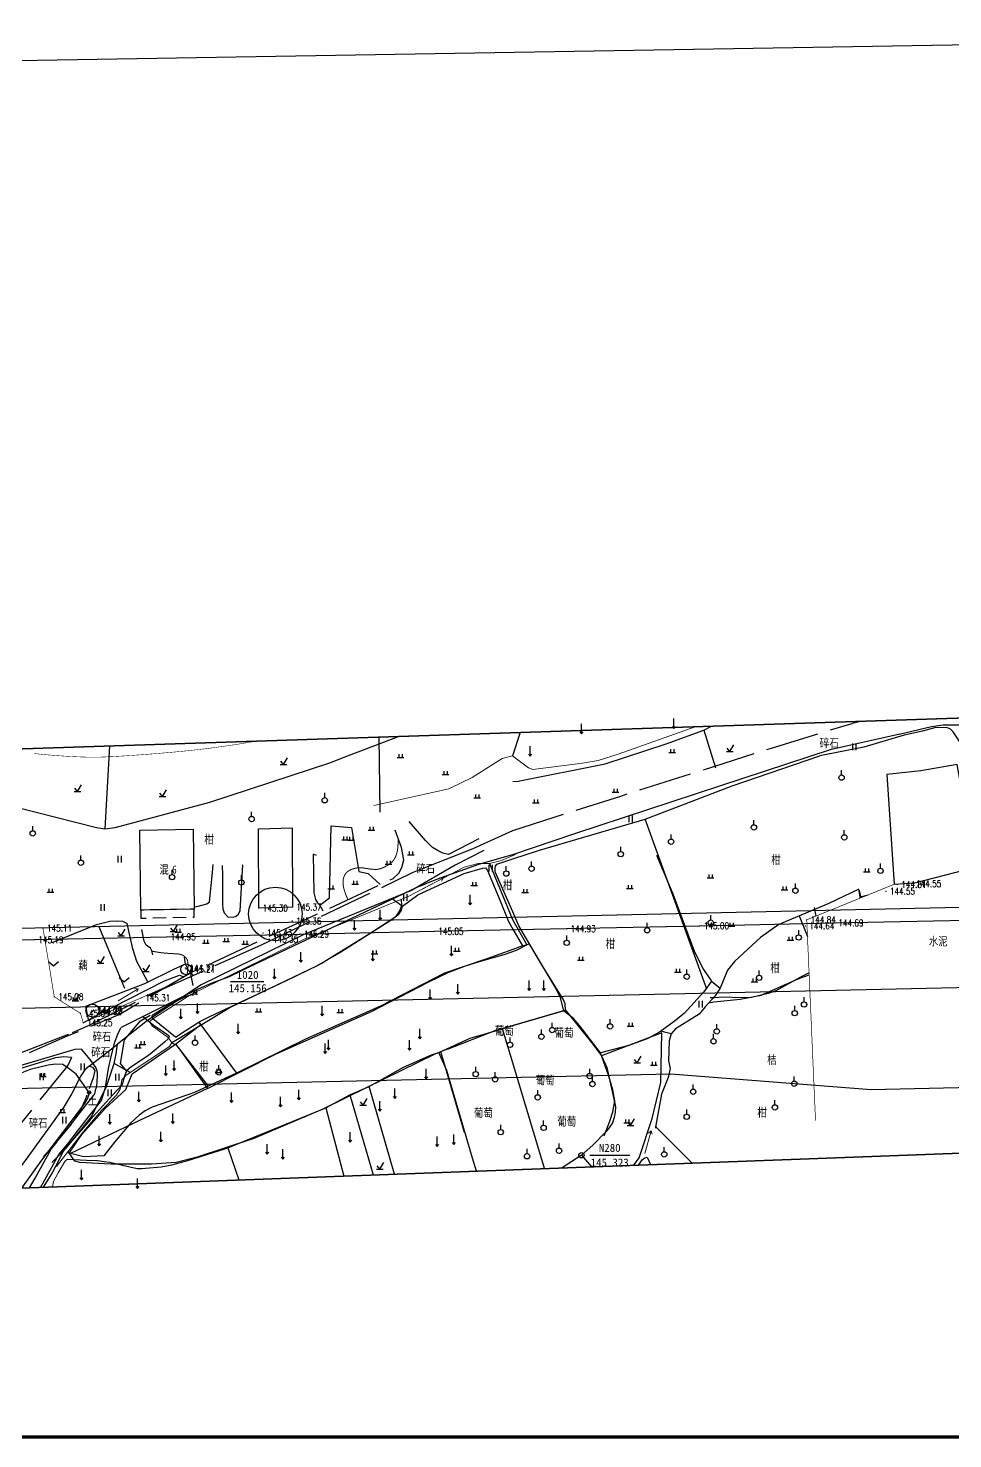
# Model space of a CAD drawing. Extents: x 529262 to 576451, y 2694391 to 2717535.
# Drawn here: x 564542.3 to 564681, y 2709280.4 to 2709491.9 of the extents above; entities that cross this region are included whole.
import ezdxf
from ezdxf.enums import TextEntityAlignment as Align
from ezdxf.xclip import XClip

# ---------------------------------------------------------------- set-up
doc = ezdxf.new("R2010")
doc.units = 0
doc.header["$XCLIPFRAME"] = 0
for name, pattern in [('ACAD_ISO12W100', [22, 12, -3, 0.5, -3, 0.5, -3]), ('X2', [10, 8, -2]), ('X3', [5, 4, -1]), ('X5', [3, 2, -1])]:
    doc.linetypes.add(name, pattern=pattern)
for name, color, linetype in [('DGX', 8, 'Continuous'), ('DLSS', 4, 'Continuous'), ('DMTZ', 8, 'Continuous'), ('GCD', 8, 'Continuous'), ('JMD', 8, 'Continuous'), ('KZD', 8, 'Continuous'), ('PP-COM', 7, 'Continuous'), ('RD-中线', 40, 'Continuous'), ('RD-红线', 7, 'Continuous'), ('ZBTZ', 8, 'Continuous'), ('ZJ', 7, 'Continuous'), ('污水管径标注_W10-', 202, 'Continuous')]:
    doc.layers.add(name, color=color, linetype=linetype)
doc.layers.add('SXSS', color=5, linetype='Continuous', lineweight=0)
doc.layers.add('控制界线1', color=30, linetype='ACAD_ISO12W100', lineweight=35)
doc.styles.add('HZ', font='rs.shx', dxfattribs={"width": 0.8, "bigfont": 'hztxt.shx'})
doc.styles.add('宋体', font='', dxfattribs={"width": 0.75})
doc.styles.add('等线体', font='simhei.ttf')
doc.styles.get('宋体').set_extended_font_data('SimSun')
doc.linetypes.add('10421', pattern='A,2,[150,AAA.SHX,S=0.5,R=0,X=0,Y=0.5],1e-11', length=2)
doc.linetypes.add('1161', pattern='A,0,[149,AAA.SHX,S=0.15,R=0,X=0,Y=0],-1.6', length=1.6)

# ---------------------------------------------------------------- blocks, each defined once
blk = doc.blocks.new('A$C19FD0107')
at = {"layer": 'RD-中线', "color": 8, "linetype": 'Continuous', "flags": 128}
blk.add_lwpolyline([(-5924.01, 14966.57), (-6250.71, 14958.9), (-6608.76, 14950.96)], dxfattribs=at)
at = {"layer": 'RD-红线', "color": 8, "linetype": 'Continuous', "flags": 128}
for points in [[(-6579.62, 15094.45), (-6275.37, 15099.5)], [(-6282.34, 14970.2), (-6564.33, 14963.95)]]:
    blk.add_lwpolyline(points, dxfattribs=at)
at = {"layer": 'RD-红线', "color": 8}
for points in [[(-6359.28, 14944.49), (-6572.54, 14939.76)], [(-6329.23, 14942.15), (-6359.28, 14944.49)], [(-6279.24, 14943.26), (-6279.29, 14943.26), (-6329.23, 14942.15)]]:
    blk.add_lwpolyline(points, dxfattribs=at)
blk = doc.blocks.new('gc123')
at = {"color": 8}
for p, q in [((-1, 0), (1, 0)), ((0, 0), (-0.8, 1)), ((0, 0), (1.2, 2))]:
    blk.add_line(p, q, dxfattribs=at)
blk = doc.blocks.new('gc119')
at = {"color": 8}
for p, q in [((-1, 0), (1, 0)), ((-0.5, 1), (-0.5, 0)), ((0.5, 1), (0.5, 0))]:
    blk.add_line(p, q, dxfattribs=at)
blk = doc.blocks.new('gc121')
at = {"color": 8}
for p, q in [((-0.5, -1), (-0.5, 1)), ((0.5, -1), (0.5, 1))]:
    blk.add_line(p, q, dxfattribs=at)
blk = doc.blocks.new('gc125')
at = {"color": 8}
blk.add_line((0, 0.8), (0, 2.2), dxfattribs=at)
blk.add_circle((0, 0), 0.8, dxfattribs=at)
blk = doc.blocks.new('gc170')
at = {"color": 8, "linetype": 'Continuous'}
blk.add_circle((0, 0), 0.5, dxfattribs=at)
blk = doc.blocks.new('gc120')
at = {"color": 8}
for p, q in [((-0.5, 0.6), (0, 0)), ((0, 0), (0, 3)), ((0, 0), (0.5, 0.6))]:
    blk.add_line(p, q, dxfattribs=at)
blk = doc.blocks.new('gc037')
for p, q in [((0, 0), (-1.39, 0.8)), ((-1.39, -0.8), (0, 0))]:
    blk.add_line(p, q)
blk = doc.blocks.new('gc086')
at = {"color": 8}
for p, q in [((0, 0), (7, 0)), ((7, 0), (6.18, 0.57)), ((7, 0), (6.18, -0.57))]:
    blk.add_line(p, q, dxfattribs=at)
blk = doc.blocks.new('gc117')
at = {"color": 8}
blk.add_circle((0, 0), 0.8, dxfattribs=at)
blk.add_point((0, 0), dxfattribs=at)
blk = doc.blocks.new('gc126')
at = {"color": 8}
for p, q in [((0, 0), (-1.5, 1.32)), ((1.5, 1.32), (0, 0))]:
    blk.add_line(p, q, dxfattribs=at)
blk = doc.blocks.new('GC200')
at = {"linetype": 'Continuous', "const_width": 0.2, "flags": 128}
blk.add_lwpolyline([(-0.1, 0, 1), (0.1, 0, 1)], format="xyb", close=True, dxfattribs=at)

msp = doc.modelspace()

# ---------------------------------------------------------------- linework, layer by layer
at = {"const_width": 0.5}
msp.add_lwpolyline([(564543.247, 2709852.188), (564390.328, 2709852.088), (564390.559, 2709280.688), (564922.468, 2709280.665), (564922.332, 2709352.706), (565168.072, 2709352.712), (565167.919, 2709791.396), (564543.048, 2709788.553), (564543.247, 2709852.188)], dxfattribs=at)
at = {"color": 8, "linetype": 'Continuous'}
for centre, radius in [((564579.399, 2709359.104), 4.017), ((564566.002, 2709350.812), 0.806), ((564551.962, 2709344.613), 0.977)]:
    msp.add_circle(centre, radius, dxfattribs=at)
at = {"layer": 'DGX', "color": 252, "linetype": 'Continuous', "const_width": 0.075, "elevation": 144, "flags": 128}
msp.add_lwpolyline([(564543.231, 2709383.16), (564543.733, 2709383.106), (564544.254, 2709383.054), (564544.794, 2709383.003), (564545.352, 2709382.955), (564545.93, 2709382.908), (564546.526, 2709382.862), (564547.141, 2709382.819), (564547.775, 2709382.777), (564548.408, 2709382.738), (564549.022, 2709382.705), (564549.616, 2709382.677), (564550.19, 2709382.654), (564550.745, 2709382.636), (564551.28, 2709382.623), (564551.795, 2709382.615), (564552.291, 2709382.613), (564552.823, 2709382.618), (564553.448, 2709382.635), (564554.165, 2709382.663), (564554.974, 2709382.702), (564555.877, 2709382.752), (564556.871, 2709382.814), (564557.959, 2709382.887), (564559.138, 2709382.97), (564560.346, 2709383.061), (564561.515, 2709383.153), (564562.647, 2709383.247), (564563.741, 2709383.342), (564564.798, 2709383.44), (564565.817, 2709383.539), (564566.798, 2709383.64), (564567.741, 2709383.742), (564568.679, 2709383.851), (564569.642, 2709383.971), (564570.63, 2709384.102), (564571.645, 2709384.244), (564572.684, 2709384.397), (564573.749, 2709384.561), (564574.84, 2709384.736), (564575.956, 2709384.922), (564576.501, 2709385.016)], dxfattribs=at)
at = {"layer": 'DGX', "color": 252, "linetype": 'Continuous', "const_width": 0.15, "flags": 128}
for points in [[(564597.785, 2709370.479), (564597.802, 2709369.79), (564597.772, 2709369.162), (564597.696, 2709368.595), (564597.573, 2709368.088), (564597.403, 2709367.641), (564597.187, 2709367.256), (564596.924, 2709366.931), (564596.615, 2709366.667), (564596.288, 2709366.448), (564595.975, 2709366.261), (564595.675, 2709366.104), (564595.388, 2709365.978), (564595.115, 2709365.884), (564594.854, 2709365.82), (564594.607, 2709365.787), (564594.373, 2709365.785), (564594.147, 2709365.8), (564593.922, 2709365.819), (564593.7, 2709365.84), (564593.481, 2709365.865), (564593.263, 2709365.894), (564593.048, 2709365.925), (564592.834, 2709365.96), (564592.624, 2709365.998), (564592.411, 2709366.03), (564592.194, 2709366.045), (564591.972, 2709366.043), (564591.745, 2709366.024), (564591.512, 2709365.988), (564591.275, 2709365.935), (564591.033, 2709365.866), (564590.786, 2709365.78), (564590.549, 2709365.674), (564590.337, 2709365.547), (564590.149, 2709365.398), (564589.986, 2709365.227), (564589.848, 2709365.034), (564589.734, 2709364.819), (564589.645, 2709364.582), (564589.581, 2709364.324), (564589.546, 2709364.042), (564589.545, 2709363.733), (564589.576, 2709363.399), (564589.642, 2709363.039), (564589.74, 2709362.653), (564589.872, 2709362.242), (564590.037, 2709361.804), (564590.236, 2709361.34)], [(564566.135, 2709350.013), (564566.217, 2709350.457), (564566.272, 2709350.862), (564566.301, 2709351.229), (564566.303, 2709351.557), (564566.278, 2709351.845), (564566.227, 2709352.095), (564566.149, 2709352.307), (564566.045, 2709352.479), (564565.919, 2709352.623), (564565.777, 2709352.749), (564565.619, 2709352.857), (564565.446, 2709352.948), (564565.256, 2709353.02), (564565.05, 2709353.075), (564564.828, 2709353.111), (564564.591, 2709353.13), (564564.346, 2709353.141), (564564.105, 2709353.153), (564563.867, 2709353.166), (564563.631, 2709353.181), (564563.399, 2709353.197), (564563.169, 2709353.215), (564562.943, 2709353.234), (564562.719, 2709353.254), (564562.497, 2709353.277), (564562.274, 2709353.303), (564562.051, 2709353.333), (564561.827, 2709353.365), (564561.602, 2709353.401), (564561.378, 2709353.44), (564561.152, 2709353.482), (564560.927, 2709353.528)]]:
    msp.add_lwpolyline(points, dxfattribs=at)
at = {"layer": 'DLSS', "linetype": 'X2', "flags": 128}
for points, elevation in [([(564614.998, 2709371.621), (564631.188, 2709376.796), (564653.809, 2709383.985), (564665.902, 2709387.68)], 145.685), ([(564667.376, 2709387.999), (564665.902, 2709387.68)], 144.2), ([(564597.061, 2709364.414), (564597.91, 2709365.218), (564598.372, 2709366.086), (564598.657, 2709367.237), (564598.288, 2709369.084), (564597.312, 2709371.79)], 145.039), ([(564483.966, 2709325.859), (564497.39, 2709328.59), (564507.892, 2709331.272), (564525.839, 2709334.846), (564535.766, 2709336.108), (564538.213, 2709336.617), (564540.361, 2709337.354), (564548.231, 2709340.811), (564555.951, 2709344.049), (564566.623, 2709350.265), (564582.529, 2709357.637), (564597.061, 2709364.414)], 145.242), ([(564550.294, 2709338.857), (564551.564, 2709337.297), (564552.48, 2709336.016), (564552.622, 2709335.632), (564552.667, 2709335.11), (564552.621, 2709333.754), (564552.481, 2709332.885)], 144.934), ([(564542.5, 2709318.052), (564543.371, 2709319.483), (564545.76, 2709323.848), (564547.194, 2709325.513), (564548.616, 2709327.391), (564550.342, 2709329.587), (564552.005, 2709331.731), (564552.328, 2709332.15), (564552.481, 2709332.885)], 145.568)]:
    msp.add_lwpolyline(points, dxfattribs=dict(at, elevation=elevation))
at = {"layer": 'DLSS', "linetype": 'Continuous'}
for points in [[(564672.944, 2709386.082), (564677.805, 2709387.222), (564679.551, 2709387.446), (564682.238, 2709387.489), (564699.868, 2709387.962), (564701.413, 2709388.437), (564702.46, 2709389.003), (564702.685, 2709389.158)], [(564614.998, 2709368.009), (564624.32, 2709371.155), (564646.225, 2709378.37), (564662.796, 2709383.832), (564673.039, 2709386.104)], [(564567.886, 2709347.895), (564569.936, 2709348.771), (564572.528, 2709349.746), (564576.206, 2709351.546), (564600.638, 2709363.133), (564603.606, 2709364.315), (564609.885, 2709366.57), (564614.998, 2709368.009)], [(564567.886, 2709347.895), (564556.572, 2709342.22), (564556.264, 2709342.075)], [(564550.294, 2709338.857), (564549.322, 2709338.798), (564532.793, 2709333.878), (564526.409, 2709332.615)]]:
    msp.add_lwpolyline(points, dxfattribs=at)
at = {"layer": 'DLSS', "linetype": 'Continuous', "flags": 128}
for points, elevation in [([(564609.895, 2709370.358), (564605.352, 2709368.028), (564604.507, 2709368.207), (564603.903, 2709368.527), (564602.943, 2709369.067), (564601.919, 2709370.114), (564599.443, 2709372.975)], 145.089), ([(564553.349, 2709331.278), (564553.921, 2709333.149), (564554.373, 2709335.932), (564554.826, 2709337.949), (564555.313, 2709339.897), (564555.8, 2709341.253), (564556.264, 2709342.075)], 145.557), ([(564544.163, 2709318.114), (564544.574, 2709318.788), (564546.908, 2709323.053), (564548.275, 2709324.64), (564549.716, 2709326.542), (564551.437, 2709328.732), (564553.16, 2709330.953), (564553.403, 2709331.372)], 145.568)]:
    msp.add_lwpolyline(points, dxfattribs=dict(at, elevation=elevation))
at = {"layer": 'DLSS', "linetype": 'X2'}
msp.add_lwpolyline([(564526.148, 2709334.762), (564540.922, 2709338.21), (564548.98, 2709341.326), (564551.25, 2709342.334), (564561.232, 2709347.267), (564577.297, 2709354.467), (564599.976, 2709365.304), (564601.95, 2709366.136), (564609.069, 2709368.946), (564614.998, 2709371.621)], dxfattribs=at)
at = {"layer": 'DLSS', "linetype": 'Continuous', "flags": 128}
for points in [[(564610.645, 2709368.609), (564606.363, 2709366.411), (564606.363, 2709366.411), (564599.831, 2709362.62), (564599.831, 2709362.62), (564583.55, 2709355.973), (564583.55, 2709355.973), (564568.244, 2709348.483), (564560.209, 2709343.14), (564555.705, 2709339.563)], [(564545.855, 2709321.848), (564548.047, 2709324.06), (564548.047, 2709324.06), (564551.83, 2709328.668), (564554.05, 2709333.233), (564555.206, 2709336.666), (564555.508, 2709338.131), (564555.705, 2709339.563)], [(564548.825, 2709337.611), (564548.825, 2709337.611), (564547.694, 2709337.681), (564546.436, 2709337.517), (564538.254, 2709335.062), (564538.254, 2709335.062), (564526.971, 2709332.608), (564526.971, 2709332.608), (564526.319, 2709332.475)], [(564551.474, 2709336.274), (564550.82, 2709335.748), (564550.211, 2709334.838), (564548.85, 2709332.185), (564547.619, 2709330.097), (564542.918, 2709323.599), (564539.779, 2709319.26)]]:
    msp.add_lwpolyline(points, dxfattribs=at)
at = {"layer": 'DLSS', "linetype": 'Continuous', "const_width": 0.1, "elevation": 24.551, "flags": 128}
for points in [[(564672.169, 2709363.546), (564659.086, 2709358.227), (564660.404, 2709328.132)], [(564563.878, 2709348.589), (564559.27, 2709346.526), (564550.585, 2709342.795), (564550.161, 2709344.207), (564546.241, 2709346.685), (564544.543, 2709356.97)]]:
    msp.add_lwpolyline(points, dxfattribs=at)
at = {"layer": 'DLSS', "linetype": 'X5'}
msp.add_lwpolyline([(564566.614, 2709350.363), (564567.197, 2709347.626)], dxfattribs=at)
at = {"layer": 'DLSS', "linetype": 'X2', "flags": 128}
msp.add_lwpolyline([(564548.825, 2709337.611), (564548.294, 2709336.41), (564540.058, 2709326.288), (564537.141, 2709321.172)], dxfattribs=at)
at = {"layer": 'DLSS', "linetype": 'X3', "flags": 128}
msp.add_lwpolyline([(564551.474, 2709336.274), (564551.956, 2709336.146), (564552.313, 2709335.655), (564552.053, 2709334.515), (564550.864, 2709331.221), (564549.999, 2709329.409), (564549.121, 2709328.039), (564547.088, 2709325.531), (564544.635, 2709322.734)], dxfattribs=at)
at = {"layer": 'DMTZ', "linetype": '10421'}
for points in [[(564614.998, 2709378.95), (564615.806, 2709379.002), (564628.858, 2709381.606), (564637.995, 2709384.614), (564643.678, 2709386.669), (564644.781, 2709387.257)], [(564614.998, 2709378.95), (564615.806, 2709379.002), (564628.858, 2709381.606), (564637.995, 2709384.614), (564643.678, 2709386.669), (564644.781, 2709387.257)], [(564550.66, 2709342.834), (564552.45, 2709343.823), (564562.774, 2709349.075), (564565.032, 2709349.919), (564565.692, 2709349.677), (564566.697, 2709350.272)]]:
    msp.add_lwpolyline(points, dxfattribs=at)
at = {"layer": 'DMTZ', "linetype": '10421', "flags": 128}
for points in [[(564567.212, 2709360.153), (564567.838, 2709360.288), (564569.107, 2709360.641), (564569.51, 2709360.94), (564569.966, 2709365.313), (564570.078, 2709366.528)], [(564571.419, 2709366.365), (564571.468, 2709364.977), (564571.488, 2709360.564), (564571.54, 2709359.886), (564571.735, 2709359.273), (564572.263, 2709358.69), (564572.911, 2709358.604), (564573.408, 2709358.734), (564573.408, 2709358.734), (564573.818, 2709359.035), (564574.095, 2709359.587), (564574.511, 2709366.489)], [(564585.551, 2709367.883), (564585.046, 2709368.057), (564585.165, 2709362.292), (564585.392, 2709361.264), (564585.724, 2709360.753), (564586.063, 2709360.415)], [(564560.259, 2709348.91), (564558.596, 2709351.994), (564558.596, 2709351.994), (564558, 2709353.855), (564557.152, 2709357.692)], [(564561.018, 2709352.959), (564560.881, 2709353.601), (564560.669, 2709353.99), (564560.004, 2709354.426), (564559.717, 2709355.033), (564559.353, 2709356.769)], [(564541.373, 2709318.01), (564544.369, 2709322.196), (564550.824, 2709330.691), (564551.172, 2709331.302), (564551.444, 2709331.944), (564551.451, 2709332.343)], [(564635.165, 2709322.642), (564635.676, 2709321.521)]]:
    msp.add_lwpolyline(points, dxfattribs=at)
for points, elevation in [([(564565.902, 2709351.593), (564564.238, 2709350.816), (564559.794, 2709348.65), (564550.924, 2709345.231), (564551.345, 2709343.269)], 144.404), ([(564559.544, 2709343.713), (564561.244, 2709342.357), (564562.544, 2709341.46), (564563.318, 2709340.956), (564563.464, 2709340.726), (564563.325, 2709340.375), (564562.784, 2709339.874), (564560.605, 2709338.063), (564560.073, 2709337.698), (564557.712, 2709336.154), (564557.069, 2709335.606), (564557.007, 2709335.433), (564556.772, 2709334.792), (564556.514, 2709333.892), (564556.347, 2709333.446), (564556.299, 2709333.355), (564556.069, 2709333.083), (564555.503, 2709332.516), (564553.986, 2709330.849), (564551.618, 2709328.234), (564548.579, 2709324.75), (564547.588, 2709323.542), (564546.978, 2709322.277), (564545.901, 2709320.299), (564544.577, 2709318.13)], 147.625)]:
    msp.add_lwpolyline(points, dxfattribs=dict(at, elevation=elevation))
at = {"layer": 'JMD', "linetype": 'Continuous', "flags": 128}
for points in [[(564671.116, 2709380.003), (564672.221, 2709363.555), (564675.303, 2709363.788), (564684.376, 2709366.113), (564681.655, 2709381.516), (564676.192, 2709380.573)], [(564581.963, 2709360.142), (564576.902, 2709359.991), (564576.863, 2709371.872), (564581.924, 2709372.023)]]:
    msp.add_lwpolyline(points, close=True, dxfattribs=at)
at = {"layer": 'JMD', "linetype": 'Continuous', "elevation": -851.12, "flags": 128}
msp.add_lwpolyline([(564559.218, 2709359.68), (564559.055, 2709371.698), (564567.054, 2709371.846), (564567.216, 2709359.845)], close=True, dxfattribs=at)
at = {"layer": 'JMD', "linetype": 'X5', "flags": 128}
msp.add_lwpolyline([(564559.218, 2709359.68), (564559.233, 2709358.485), (564567.233, 2709358.633), (564567.216, 2709359.845)], close=True, dxfattribs=at)
at = {"layer": 'KZD', "linetype": 'Continuous'}
msp.add_line((564626.542, 2709322.929), (564632.542, 2709322.929), dxfattribs=at)
at = {"layer": 'KZD', "linetype": 'Continuous', "elevation": 145.156, "flags": 128}
msp.add_lwpolyline([(564572.642, 2709348.98), (564577.642, 2709348.98)], dxfattribs=at)
at = {"layer": 'SXSS', "color": 8, "linetype": 'Continuous'}
for points in [[(564642.347, 2709387.177), (564630.825, 2709383.056), (564627.799, 2709382.109), (564625.479, 2709381.714), (564618.002, 2709380.756), (564617.372, 2709381.012), (564614.979, 2709382.794)], [(564614.979, 2709382.794), (564613.41, 2709382.405), (564608.903, 2709379.571), (564605.425, 2709377.885), (564594.176, 2709375.396)]]:
    msp.add_lwpolyline(points, dxfattribs=at)
at = {"layer": 'SXSS', "color": 8, "linetype": 'Continuous', "flags": 128}
for points in [[(564546.578, 2709321.235), (564550.639, 2709326.486), (564553.296, 2709329.641), (564555.558, 2709331.926), (564556.119, 2709332.836), (564556.39, 2709334.25), (564556.949, 2709334.904), (564557.608, 2709335.348), (564563.535, 2709339.247), (564563.889, 2709339.764), (564563.371, 2709340.511), (564560.938, 2709342.331), (564560.51, 2709342.969), (564561.324, 2709343.595), (564566.809, 2709347.079), (564583.612, 2709355.296), (564599.32, 2709361.751), (564607.718, 2709366.127), (564609.802, 2709366.654), (564611.498, 2709366.671), (564613.316, 2709367.12), (564615.419, 2709368.017)], [(564545.958, 2709318.181), (564546.108, 2709318.976), (564546.838, 2709320.315), (564547.812, 2709321.988), (564548.047, 2709322.24), (564548.232, 2709322.346)]]:
    msp.add_lwpolyline(points, dxfattribs=at)
at = {"layer": 'ZBTZ', "linetype": 'Continuous'}
for points in [[(564540.381, 2709375.182), (564552.55, 2709372.061), (564553.805, 2709371.863), (564555.385, 2709372.061), (564569.555, 2709375.894), (564587.719, 2709381.831), (564589.302, 2709382.446), (564597.859, 2709385.717)], [(564616.113, 2709386.316), (564614.979, 2709382.794)], [(564616.113, 2709386.316), (564614.979, 2709382.794)], [(564614.998, 2709382.853), (564614.979, 2709382.794)], [(564614.998, 2709382.78), (564614.979, 2709382.794)], [(564614.998, 2709367.353), (564618.993, 2709368.695), (564634.849, 2709373.312), (564647.922, 2709378.331), (564661.05, 2709382.824)], [(564596.902, 2709361.404), (564598.466, 2709360.285), (564600.77, 2709361.962), (564607.713, 2709365.166), (564610.442, 2709365.988), (564610.917, 2709366.033), (564611.217, 2709365.614), (564613.115, 2709361.091), (564614.342, 2709357.96), (564614.998, 2709356.822)], [(564614.998, 2709359.427), (564612.37, 2709365.424), (564612.339, 2709365.957), (564612.393, 2709366.268), (564612.624, 2709366.555), (564614.998, 2709367.353)], [(564660.502, 2709358.802), (564660.275, 2709360.058)], [(564622.93, 2709344.7), (564622.86, 2709345.615), (564622.571, 2709346.323), (564619.527, 2709351.24), (564615.918, 2709357.327), (564614.998, 2709359.427)], [(564614.998, 2709356.822), (564616.442, 2709354.318), (564614.998, 2709353.786)], [(564614.998, 2709353.786), (564611.13, 2709352.36), (564604.782, 2709350.222), (564595.149, 2709345.284), (564583.895, 2709340.316), (564573.568, 2709335.252), (564569.333, 2709333.272), (564567.246, 2709332.336), (564560.922, 2709330.136), (564559.885, 2709329.596), (564558.986, 2709328.934), (564557.724, 2709327.796), (564555.284, 2709324.912), (564553.683, 2709322.84), (564550.692, 2709322.708), (564548.459, 2709323.23), (564550.385, 2709326.05), (564553.881, 2709329.962), (564556.949, 2709332.781), (564557.929, 2709335.128), (564564.402, 2709339.603), (564568.194, 2709342.511)], [(564614.998, 2709342.363), (564622.93, 2709344.7), (564626.799, 2709339.835), (564628.302, 2709337.839)], [(564609.536, 2709320.548), (564608.97, 2709322.501), (564605.108, 2709335.618), (564603.905, 2709338.314), (564608.608, 2709340.508), (564613.449, 2709341.906), (564614.998, 2709342.363)], [(564633.161, 2709321.427), (564633.965, 2709322.543), (564635.906, 2709328.444), (564637.216, 2709333.826), (564637.331, 2709341.269), (564628.302, 2709337.839), (564629.087, 2709336.101), (564630.326, 2709330.708), (564630.392, 2709330.17), (564630.341, 2709329.394), (564630.191, 2709328.604), (564629.937, 2709327.802), (564629.534, 2709327.166), (564628.98, 2709326.465), (564627.01, 2709324.458), (564625.291, 2709322.927), (564626.791, 2709321.19)], [(564572.285, 2709324.056), (564586.941, 2709330.026), (564590.581, 2709331.982), (564593.456, 2709333.245), (564598.626, 2709336.113), (564602.834, 2709338.004), (564603.905, 2709338.314)], [(564636.354, 2709327.3), (564641.892, 2709321.752)], [(564625.291, 2709322.927), (564622.426, 2709321.027)], [(564633.848, 2709321.453), (564634.468, 2709322.269), (564634.806, 2709322.518), (564635.165, 2709322.642)]]:
    msp.add_lwpolyline(points, dxfattribs=at)
at = {"layer": 'ZBTZ', "linetype": '1161', "flags": 128}
for points in [[(564594.897, 2709385.62), (564595.084, 2709374.379)], [(564567.099, 2709349.897), (564566.375, 2709350.673), (564565.901, 2709351.582), (564565.745, 2709352.635)]]:
    msp.add_lwpolyline(points, dxfattribs=at)
at = {"layer": 'ZBTZ', "linetype": 'Continuous', "flags": 128}
for points in [[(564643.678, 2709386.669), (564645.4, 2709381.029)], [(564643.678, 2709386.669), (564645.4, 2709381.029)], [(564554.497, 2709384.294), (564553.805, 2709371.863)], [(564636.563, 2709367.94), (564639.02, 2709362.146), (564642.272, 2709353.441), (564643.603, 2709350.802), (564644.813, 2709349.026), (564643.648, 2709347.429), (564640.711, 2709344.203), (564639.004, 2709342.826), (564636.988, 2709341.363), (564635.134, 2709340.361), (564632.423, 2709339.391), (564628.163, 2709338.269), (564625.004, 2709342.391), (564624.073, 2709343.493), (564622.593, 2709344.604)], [(564667.094, 2709361.685), (564666.905, 2709362.831), (564662.404, 2709360.663), (564654.923, 2709357.551), (564652.139, 2709355.557), (564648.303, 2709352.023), (564647.187, 2709350.679), (564646.102, 2709347.993), (564645.357, 2709346.816), (564643.864, 2709345.201), (564642.952, 2709344.092), (564639.429, 2709341.874), (564638.778, 2709341.119), (564638.466, 2709340.081), (564638.376, 2709337.069), (564638.595, 2709335.945), (564638.326, 2709334.564), (564637.329, 2709332.072), (564636.479, 2709327.436), (564636.394, 2709326.984)], [(564666.954, 2709362.629), (564667.197, 2709361.525)], [(564598.278, 2709361.323), (564598.335, 2709360.305), (564598.005, 2709359.555), (564597.487, 2709358.836), (564596.875, 2709358.218), (564589.221, 2709353.377), (564585.554, 2709351.295), (564572.725, 2709345.151), (564564.727, 2709340.263), (564563.889, 2709339.764)], [(564657.945, 2709358.808), (564659.195, 2709355.73)], [(564552.872, 2709357.316), (564556.763, 2709347.968)], [(564602.396, 2709348.912), (564605.287, 2709350.35), (564607.93, 2709351.331), (564610.507, 2709352.116), (564613.695, 2709353.017), (564615.537, 2709353.66), (564617.429, 2709354.651)], [(564617.41, 2709354.657), (564621.426, 2709347.981), (564622.078, 2709346.737), (564622.593, 2709344.604), (564612.326, 2709341.604), (564605.136, 2709338.803)], [(564644.418, 2709345.801), (564645.169, 2709345.911), (564649.093, 2709346.35), (564652.259, 2709346.944), (564657.798, 2709349.376), (564659.446, 2709350.004)], [(564569.238, 2709332.953), (564579.512, 2709338.122), (564593.835, 2709344.505), (564602.396, 2709348.912)], [(564644.813, 2709349.026), (564646.102, 2709347.993)], [(564567.917, 2709342.885), (564573.568, 2709335.252)], [(564614.998, 2709336.776), (564613.449, 2709341.906)], [(564638.778, 2709341.119), (564637.774, 2709341.381), (564637.253, 2709341.556)], [(564605.183, 2709338.821), (564603.307, 2709338.079), (564593.017, 2709333.058), (564586.494, 2709329.859), (564576.155, 2709325.46), (564567.686, 2709322.627), (564564.512, 2709321.833), (564560.83, 2709321.596), (564554.697, 2709321.587), (564550.068, 2709321.852), (564549.327, 2709322.037), (564548.334, 2709323.505)], [(564563.889, 2709339.764), (564564.469, 2709339.487), (564564.874, 2709339.044), (564569.238, 2709332.953), (564558.045, 2709327.691), (564548.565, 2709323.164)], [(564564.402, 2709339.603), (564569.333, 2709333.272)], [(564607.756, 2709326.32), (564604.802, 2709336.426), (564604.221, 2709338.441)], [(564619.782, 2709320.929), (564614.998, 2709336.776)], [(564628.686, 2709325.836), (564629.572, 2709328.042), (564630.024, 2709329.435), (564630.291, 2709331.079), (564630.024, 2709332.735), (564629.395, 2709334.781), (564628.163, 2709338.269)], [(564597.247, 2709320.09), (564593.456, 2709333.245)], [(564590.581, 2709331.982), (564594.048, 2709319.971)], [(564586.941, 2709330.026), (564589.675, 2709319.808)], [(564548.232, 2709322.346), (564551.072, 2709322.182), (564552.731, 2709322.119), (564553.735, 2709321.991), (564554.557, 2709321.888), (564556.475, 2709321.443), (564558.666, 2709320.959), (564559.357, 2709320.919), (564559.912, 2709320.976), (564562.273, 2709321.188), (564563.858, 2709321.492), (564566.291, 2709322.166), (564571.798, 2709323.914), (564572.285, 2709324.056)], [(564572.285, 2709324.056), (564573.934, 2709319.222)]]:
    msp.add_lwpolyline(points, dxfattribs=at)
for points, elevation in [([(564682.26, 2709384.09), (564681.986, 2709384.945), (564681.671, 2709385.5), (564681.025, 2709386.421), (564680.63, 2709386.8), (564680.22, 2709387.002), (564678.43, 2709387.046), (564676.428, 2709386.533), (564673.689, 2709385.909), (564667.626, 2709384.13), (564661.05, 2709382.824)], 144.867), ([(564644.125, 2709347.846), (564634.849, 2709373.312)], 145.15), ([(564611.498, 2709366.671), (564614.976, 2709358.275), (564617.101, 2709354.479)], 144.727), ([(564567.583, 2709347.743), (564567.559, 2709347.242), (564567.345, 2709347.106), (564565.957, 2709346.743), (564563.49, 2709345.497), (564560.92, 2709343.907), (564560.823, 2709343.705), (564561.022, 2709343.452), (564564.4, 2709340.69), (564564.535, 2709340.705), (564565.323, 2709341.243), (564568.048, 2709342.968), (564569.544, 2709343.742), (564580.965, 2709349.064), (564585.908, 2709351.472), (564586.273, 2709351.687), (564587.847, 2709352.667), (564593.44, 2709356.123), (564597.146, 2709358.507), (564597.899, 2709359.066), (564598.238, 2709359.571), (564598.466, 2709360.285)], 145.171), ([(564616.442, 2709354.318), (564617.509, 2709354.643)], 145.312), ([(564659.434, 2709350.283), (564658.173, 2709349.641), (564654.435, 2709347.582), (564653.306, 2709347.171), (564650.784, 2709346.57), (564649.362, 2709346.508), (564646.511, 2709346.646), (564645.279, 2709346.549), (564644.597, 2709346.55)], 144.867), ([(564545.335, 2709336.429), (564542.639, 2709335.793), (564540.39, 2709334.908), (564539.31, 2709334.229), (564535.557, 2709331.448), (564532.067, 2709328.975), (564530.011, 2709327.283), (564528.109, 2709325.464), (564526.989, 2709323.811), (564526.267, 2709322.428)], 145.145)]:
    msp.add_lwpolyline(points, dxfattribs=dict(at, elevation=elevation))
at = {"layer": 'ZBTZ', "flags": 128}
for points in [[(564586.563, 2709359.518), (564586.063, 2709360.415), (564587.505, 2709361.547), (564587.746, 2709372.346), (564590.816, 2709372.092), (564591.905, 2709365.464), (564593.31, 2709365.174), (564595.11, 2709363.504), (564595.11, 2709363.504)], [(564667.114, 2709361.491), (564667.094, 2709361.685), (564668.314, 2709361.979)], [(564545.772, 2709354.885), (564545.941, 2709354.823), (564552.572, 2709357.514), (564554.562, 2709358.047), (564555.767, 2709358.064), (564556.485, 2709358.008), (564557.152, 2709357.692)], [(564551.474, 2709336.274), (564555.705, 2709339.563)], [(564557.608, 2709335.348), (564555.206, 2709336.666)]]:
    msp.add_lwpolyline(points, dxfattribs=at)
at = {"layer": 'ZBTZ', "elevation": 144.569, "flags": 128}
msp.add_lwpolyline([(564667.094, 2709361.685), (564666.905, 2709362.831)], dxfattribs=at)
at = {"layer": 'ZBTZ', "linetype": '1161'}
for points in [[(564557.069, 2709335.606), (564556.153, 2709336.71), (564556.789, 2709340.223), (564559.151, 2709343.099), (564560.629, 2709343.931)], [(564551.451, 2709332.343), (564549.506, 2709335.092), (564548.481, 2709335.908), (564547.544, 2709336.558), (564546.431, 2709336.577), (564545.335, 2709336.429)]]:
    msp.add_lwpolyline(points, dxfattribs=at)
at = {"layer": '控制界线1', "color": 252, "linetype": 'Continuous', "flags": 128}
msp.add_lwpolyline([(564395.261, 2709379.068), (565147.729, 2709403.763), (565152.04, 2709340.742), (564393.606, 2709312.51)], close=True, dxfattribs=at)
at = {"layer": '污水管径标注_W10-'}
msp.add_lwpolyline([(564423.111, 2709352.749), (564443.107, 2709353.166), (564463.102, 2709353.584), (564483.269, 2709354.005), (564503.094, 2709354.418), (564523.089, 2709354.836), (564543.256, 2709355.257), (564563.081, 2709355.67), (564583.076, 2709356.088), (564603.243, 2709356.509), (564623.067, 2709356.923), (564643.063, 2709357.34), (564663.23, 2709357.761), (564683.054, 2709358.175)], dxfattribs=at)

# ---------------------------------------------------------------- block references
at = {"layer": 'DLSS', "linetype": 'Continuous', "xscale": 0.5000000001410915, "yscale": 0.5000000001410915, "zscale": 0.5000000001410915}
for p, rotation in [((564566.614, 2709350.363, 145.086), 281.7370980332464), ((564567.197, 2709347.581, 145.168), 101.7370980332464)]:
    msp.add_blockref('gc037', p, dxfattribs=dict(at, rotation=rotation))
at = {"layer": 'GCD', "linetype": 'Continuous'}
ref = msp.add_blockref('GC200', (564672.666, 2709363.529, 144.809), dxfattribs=dict(at, xscale=0.5, yscale=0.5, zscale=0.5))
ref.add_attrib('height', '144.81', dxfattribs={"linetype": 'Continuous', "height": 1, "style": 'HZ', "width": 0.8}).set_placement((564673.266, 2709363.529, 144.809), align=Align.MIDDLE_LEFT)
ref = msp.add_blockref('GC200', (564674.89, 2709363.642, 144.545), dxfattribs=dict(at, xscale=0.5, yscale=0.5, zscale=0.5))
ref.add_attrib('height', '144.55', dxfattribs={"linetype": 'Continuous', "height": 1, "style": 'HZ', "width": 0.8}).set_placement((564675.49, 2709363.642, 144.545), align=Align.MIDDLE_LEFT)
ref = msp.add_blockref('GC200', (564670.953, 2709362.507, 144.551), dxfattribs=dict(at, xscale=0.5, yscale=0.5, zscale=0.5))
ref.add_attrib('height', '144.55', dxfattribs={"linetype": 'Continuous', "height": 1, "style": 'HZ', "width": 0.8}).set_placement((564671.553, 2709362.507, 144.551), align=Align.MIDDLE_LEFT)
ref = msp.add_blockref('GC200', (564576.902, 2709359.999, 145.3), dxfattribs=dict(at, xscale=0.5, yscale=0.5, zscale=0.5))
ref.add_attrib('height', '145.30', dxfattribs={"linetype": 'Continuous', "height": 1, "style": 'HZ', "width": 0.8}).set_placement((564577.502, 2709359.999, 145.3), align=Align.MIDDLE_LEFT)
ref = msp.add_blockref('GC200', (564581.96, 2709360.151, 145.372), dxfattribs=dict(at, xscale=0.5, yscale=0.5, zscale=0.5))
ref.add_attrib('height', '145.37', dxfattribs={"linetype": 'Continuous', "height": 1, "style": 'HZ', "width": 0.8}).set_placement((564582.56, 2709360.151, 145.372), align=Align.MIDDLE_LEFT)
ref = msp.add_blockref('GC200', (564581.922, 2709358.053, 145.355), dxfattribs=dict(at, xscale=0.5, yscale=0.5, zscale=0.5))
ref.add_attrib('height', '145.36', dxfattribs={"linetype": 'Continuous', "height": 1, "style": 'HZ', "width": 0.8}).set_placement((564582.522, 2709358.053, 145.355), align=Align.MIDDLE_LEFT)
ref = msp.add_blockref('GC200', (564643.065, 2709357.334, 145.003), dxfattribs=dict(at, xscale=0.5, yscale=0.5, zscale=0.5))
ref.add_attrib('height', '145.00', dxfattribs={"linetype": 'Continuous', "height": 1, "style": 'HZ', "width": 0.8}).set_placement((564643.665, 2709357.334, 145.003), align=Align.MIDDLE_LEFT)
ref = msp.add_blockref('GC200', (564658.868, 2709357.311, 144.64), dxfattribs=dict(at, xscale=0.5, yscale=0.5, zscale=0.5))
ref.add_attrib('height', '144.64', dxfattribs={"linetype": 'Continuous', "height": 1, "style": 'HZ', "width": 0.8}).set_placement((564659.468, 2709357.311, 144.64), align=Align.MIDDLE_LEFT)
ref = msp.add_blockref('GC200', (564659.086, 2709358.227, 144.835), dxfattribs=dict(at, xscale=0.5, yscale=0.5, zscale=0.5))
ref.add_attrib('height', '144.84', dxfattribs={"linetype": 'Continuous', "height": 1, "style": 'HZ', "width": 0.8}).set_placement((564659.686, 2709358.227, 144.835), align=Align.MIDDLE_LEFT)
ref = msp.add_blockref('GC200', (564663.23, 2709357.756, 144.687), dxfattribs=dict(at, xscale=0.5, yscale=0.5, zscale=0.5))
ref.add_attrib('height', '144.69', dxfattribs={"linetype": 'Continuous', "height": 1, "style": 'HZ', "width": 0.8}).set_placement((564663.83, 2709357.756, 144.687), align=Align.MIDDLE_LEFT)
ref = msp.add_blockref('GC200', (564543.261, 2709355.25, 145.192), dxfattribs=dict(at, xscale=0.5, yscale=0.5, zscale=0.5))
ref.add_attrib('height', '145.19', dxfattribs={"linetype": 'Continuous', "height": 1, "style": 'HZ', "width": 0.8}).set_placement((564543.861, 2709355.25, 145.192), align=Align.MIDDLE_LEFT)
ref = msp.add_blockref('GC200', (564544.543, 2709356.97, 145.107), dxfattribs=dict(at, xscale=0.5, yscale=0.5, zscale=0.5))
ref.add_attrib('height', '145.11', dxfattribs={"linetype": 'Continuous', "height": 1, "style": 'HZ', "width": 0.8}).set_placement((564545.143, 2709356.97, 145.107), align=Align.MIDDLE_LEFT)
ref = msp.add_blockref('GC200', (564563.08, 2709355.673, 144.949), dxfattribs=dict(at, xscale=0.5, yscale=0.5, zscale=0.5))
ref.add_attrib('height', '144.95', dxfattribs={"linetype": 'Continuous', "height": 1, "style": 'HZ', "width": 0.8}).set_placement((564563.68, 2709355.673, 144.949), align=Align.MIDDLE_LEFT)
ref = msp.add_blockref('GC200', (564577.551, 2709356.272, 145.429), dxfattribs=dict(at, xscale=0.5, yscale=0.5, zscale=0.5))
ref.add_attrib('height', '145.43', dxfattribs={"linetype": 'Continuous', "height": 1, "style": 'HZ', "width": 0.8}).set_placement((564578.151, 2709356.272, 145.429), align=Align.MIDDLE_LEFT)
ref = msp.add_blockref('GC200', (564578.457, 2709355.343, 145.346), dxfattribs=dict(at, xscale=0.5, yscale=0.5, zscale=0.5))
ref.add_attrib('height', '145.35', dxfattribs={"linetype": 'Continuous', "height": 1, "style": 'HZ', "width": 0.8}).set_placement((564579.057, 2709355.343, 145.346), align=Align.MIDDLE_LEFT)
ref = msp.add_blockref('GC200', (564583.08, 2709356.086, 145.29), dxfattribs=dict(at, xscale=0.5, yscale=0.5, zscale=0.5))
ref.add_attrib('height', '145.29', dxfattribs={"linetype": 'Continuous', "height": 1, "style": 'HZ', "width": 0.8}).set_placement((564583.68, 2709356.086, 145.29), align=Align.MIDDLE_LEFT)
ref = msp.add_blockref('GC200', (564603.239, 2709356.504, 145.051), dxfattribs=dict(at, xscale=0.5, yscale=0.5, zscale=0.5))
ref.add_attrib('height', '145.05', dxfattribs={"linetype": 'Continuous', "height": 1, "style": 'HZ', "width": 0.8}).set_placement((564603.839, 2709356.504, 145.051), align=Align.MIDDLE_LEFT)
ref = msp.add_blockref('GC200', (564623.071, 2709356.877, 144.933), dxfattribs=dict(at, xscale=0.5, yscale=0.5, zscale=0.5))
ref.add_attrib('height', '144.93', dxfattribs={"linetype": 'Continuous', "height": 1, "style": 'HZ', "width": 0.8}).set_placement((564623.671, 2709356.877, 144.933), align=Align.MIDDLE_LEFT)
ref = msp.add_blockref('GC200', (564565.907, 2709351.001, 144.774), dxfattribs=dict(at, xscale=0.5, yscale=0.5, zscale=0.5))
ref.add_attrib('height', '144.77', dxfattribs={"linetype": 'Continuous', "height": 1, "style": 'HZ', "width": 0.8}).set_placement((564566.507, 2709351.001, 144.774), align=Align.MIDDLE_LEFT)
ref = msp.add_blockref('GC200', (564566.008, 2709350.837, 145.206), dxfattribs=dict(at, xscale=0.5, yscale=0.5, zscale=0.5))
ref.add_attrib('height', '145.21', dxfattribs={"linetype": 'Continuous', "height": 1, "style": 'HZ', "width": 0.8}).set_placement((564566.608, 2709350.837, 145.206), align=Align.MIDDLE_LEFT)
ref = msp.add_blockref('GC200', (564546.241, 2709346.685, 145.083), dxfattribs=dict(at, xscale=0.5, yscale=0.5, zscale=0.5))
ref.add_attrib('height', '145.08', dxfattribs={"linetype": 'Continuous', "height": 1, "style": 'HZ', "width": 0.8}).set_placement((564546.841, 2709346.685, 145.083), align=Align.MIDDLE_LEFT)
ref = msp.add_blockref('GC200', (564559.27, 2709346.526, 145.306), dxfattribs=dict(at, xscale=0.5, yscale=0.5, zscale=0.5))
ref.add_attrib('height', '145.31', dxfattribs={"linetype": 'Continuous', "height": 1, "style": 'HZ', "width": 0.8}).set_placement((564559.87, 2709346.526, 145.306), align=Align.MIDDLE_LEFT)
ref = msp.add_blockref('GC200', (564551.983, 2709344.5, 144.92), dxfattribs=dict(at, xscale=0.5, yscale=0.5, zscale=0.5))
ref.add_attrib('height', '144.92', dxfattribs={"linetype": 'Continuous', "height": 1, "style": 'HZ', "width": 0.8}).set_placement((564552.583, 2709344.5, 144.92), align=Align.MIDDLE_LEFT)
ref = msp.add_blockref('GC200', (564552.091, 2709344.704, 144.232), dxfattribs=dict(at, xscale=0.5, yscale=0.5, zscale=0.5))
ref.add_attrib('height', '144.23', dxfattribs={"linetype": 'Continuous', "height": 1, "style": 'HZ', "width": 0.8}).set_placement((564552.691, 2709344.704, 144.232), align=Align.MIDDLE_LEFT)
ref = msp.add_blockref('GC200', (564552.127, 2709344.597, 144.287), dxfattribs=dict(at, xscale=0.5, yscale=0.5, zscale=0.5))
ref.add_attrib('height', '144.29', dxfattribs={"linetype": 'Continuous', "height": 1, "style": 'HZ', "width": 0.8}).set_placement((564552.727, 2709344.597, 144.287), align=Align.MIDDLE_LEFT)
ref = msp.add_blockref('GC200', (564550.161, 2709344.207, 145.092), dxfattribs=dict(at, xscale=0.5, yscale=0.5, zscale=0.5))
ref.add_attrib('height', '145.09', dxfattribs={"linetype": 'Continuous', "height": 1, "style": 'HZ', "width": 0.8}).set_placement((564550.761, 2709344.207, 145.092), align=Align.MIDDLE_LEFT)
ref = msp.add_blockref('GC200', (564550.585, 2709342.795, 145.253), dxfattribs=dict(at, xscale=0.5, yscale=0.5, zscale=0.5))
ref.add_attrib('height', '145.25', dxfattribs={"linetype": 'Continuous', "height": 1, "style": 'HZ', "width": 0.8}).set_placement((564551.185, 2709342.795, 145.253), align=Align.MIDDLE_LEFT)
at = {"layer": 'JMD', "linetype": 'Continuous', "xscale": 0.5000000001415755, "yscale": 0.5000000001415755, "zscale": 0.5000000001415755, "rotation": 125.2759995188454}
msp.add_blockref('gc170', (564551.451, 2709332.343), dxfattribs=at)
at = {"layer": 'KZD', "linetype": 'Continuous', "xscale": 0.5, "yscale": 0.5, "zscale": 0.5}
msp.add_blockref('gc117', (564625.292, 2709322.929, 145.323), dxfattribs=at)
at = {"layer": 'PP-COM'}
ref = msp.add_blockref('A$C19FD0107', (570997.993, 2694390.603), dxfattribs=at)
XClip(ref).set_block_clipping_path([(-9366.4383134884, 14428.6043910822), (-3328.4480743363, 17452.7484863754)])
at = {"layer": 'SXSS', "color": 8, "linetype": 'Continuous'}
for p, xscale, yscale, zscale, rotation in [((564601.459, 2709362.866, 144.727), 0.4999999998952517, 0.4999999998952517, 0.4999999998952517, 27.52295858529139), ((564555.798, 2709346.096), 0.4999999998942903, 0.4999999998942903, 0.4999999998942903, 30.55000869844066), ((564634.799, 2709323.201), 0.5000000001294708, 0.5000000001294708, 0.5000000001294708, 74.5762743338627)]:
    msp.add_blockref('gc086', p, dxfattribs=dict(at, xscale=xscale, yscale=yscale, zscale=zscale, rotation=rotation))
at = {"layer": 'ZBTZ', "linetype": 'Continuous', "xscale": 0.5, "yscale": 0.5}
for name, p in [('gc120', (564625.321, 2709386.136)), ('gc120', (564625.321, 2709386.136)), ('gc120', (564639.133, 2709386.904)), ('gc120', (564639.133, 2709386.904)), ('gc119', (564598.141, 2709382.573)), ('gc120', (564617.593, 2709382.793)), ('gc120', (564617.593, 2709382.793)), ('gc119', (564638.925, 2709383.339)), ('gc119', (564638.925, 2709383.339)), ('gc123', (564647.543, 2709383.485)), ('gc121', (564666.238, 2709384.189)), ('gc123', (564580.626, 2709381.527)), ('gc119', (564604.903, 2709379.995)), ('gc125', (564664.316, 2709379.55)), ('gc123', (564549.701, 2709377.465)), ('gc123', (564562.483, 2709376.721)), ('gc125', (564586.802, 2709376.159)), ('gc119', (564609.682, 2709376.535)), ('gc119', (564630.43, 2709377.358)), ('gc119', (564630.43, 2709377.358)), ('gc119', (564618.435, 2709375.78)), ('gc119', (564618.435, 2709375.78)), ('gc125', (564575.836, 2709373.344)), ('gc121', (564632.725, 2709373.364)), ('gc125', (564651.169, 2709372.089)), ('gc125', (564543.014, 2709371.184)), ('gc119', (564589.869, 2709370.227)), ('gc119', (564590.745, 2709370.183)), ('gc119', (564593.81, 2709371.663)), ('gc125', (564638.736, 2709369.948)), ('gc125', (564664.724, 2709370.593)), ('gc119', (564599.69, 2709367.956)), ('gc125', (564631.199, 2709368.071)), ('gc125', (564550.237, 2709366.793)), ('gc121', (564556.071, 2709367.328)), ('gc119', (564596.376, 2709366.578)), ('gc121', (564611.723, 2709365.975)), ('gc125', (564614.02, 2709365.169)), ('gc125', (564617.817, 2709365.897)), ('gc125', (564670.153, 2709365.571)), ('gc125', (564563.908, 2709364.623)), ('gc125', (564574.301, 2709363.832)), ('gc119', (564591.365, 2709363.57)), ('gc119', (564644.645, 2709364.531)), ('gc119', (564668.079, 2709365.438)), ('gc119', (564545.693, 2709362.387)), ('gc119', (564587.775, 2709362.887)), ('gc121', (564598.932, 2709361.586)), ('gc120', (564608.62, 2709360.468)), ('gc119', (564609.202, 2709363.365)), ('gc119', (564616.867, 2709362.317)), ('gc119', (564632.559, 2709362.95)), ('gc119', (564655.774, 2709362.727)), ('gc125', (564657.394, 2709362.586)), ('gc121', (564553.508, 2709360.068)), ('gc120', (564595.094, 2709358.225)), ('gc120', (564591.245, 2709356.674)), ('gc125', (564635.156, 2709356.663)), ('gc125', (564644.691, 2709357.81)), ('gc119', (564647.821, 2709357.278)), ('gc123', (564556.279, 2709355.809)), ('gc123', (564564.127, 2709356.459)), ('gc119', (564564.804, 2709356.39)), ('gc119', (564572.025, 2709354.96)), ('gc125', (564623.094, 2709354.778)), ('gc119', (564656.628, 2709355.19)), ('gc125', (564657.892, 2709355.584)), ('gc119', (564568.949, 2709354.753)), ('gc119', (564574.869, 2709354.586)), ('gc120', (564583.197, 2709351.898)), ('gc119', (564594.246, 2709353.117)), ('gc120', (564594.017, 2709352.094)), ('gc120', (564605.828, 2709352.845)), ('gc119', (564606.608, 2709353.543)), ('gc126', (564546.104, 2709351.271)), ('gc123', (564553.186, 2709351.713)), ('gc123', (564559.963, 2709350.502)), ('gc119', (564625.189, 2709352.181)), ('gc126', (564556.743, 2709348.88)), ('gc120', (564579.263, 2709349.378)), ('gc120', (564617.46, 2709347.62)), ('gc120', (564619.642, 2709347.611)), ('gc119', (564639.771, 2709350.36)), ('gc125', (564641.092, 2709349.691)), ('gc119', (564651.275, 2709348.94)), ('gc125', (564651.957, 2709349.526)), ('gc123', (564549.442, 2709346.078)), ('gc120', (564602.623, 2709346.263)), ('gc120', (564606.748, 2709347.102)), ('gc120', (564565.222, 2709343.395)), ('gc120', (564567.715, 2709344.16)), ('gc119', (564576.842, 2709344.42)), ('gc120', (564586.394, 2709343.827)), ('gc121', (564643.188, 2709345.579)), ('gc125', (564657.292, 2709344.237)), ('gc125', (564658.677, 2709345.528)), ('gc119', (564589.126, 2709344.319)), ('gc125', (564620.915, 2709341.709)), ('gc125', (564629.596, 2709342.247)), ('gc119', (564632.639, 2709342.284)), ('gc125', (564567.345, 2709339.795)), ('gc120', (564573.831, 2709341.142)), ('gc120', (564601.046, 2709340.363)), ('gc125', (564619.293, 2709340.705)), ('gc125', (564645.1, 2709340.017)), ('gc125', (564645.587, 2709341.504)), ('gc119', (564558.745, 2709339.042)), ('gc119', (564559.49, 2709339.552)), ('gc120', (564586.851, 2709338.181)), ('gc120', (564587.363, 2709338.736)), ('gc120', (564599.49, 2709338.706)), ('gc125', (564614.587, 2709339.491)), ('gc121', (564550.544, 2709336.183)), ('gc120', (564562.986, 2709334.895)), ('gc120', (564564.194, 2709335.624)), ('gc125', (564570.903, 2709335.357)), ('gc123', (564633.68, 2709336.77)), ('gc119', (564636.16, 2709336.454)), ('gc119', (564544.537, 2709334.738)), ('gc121', (564544.385, 2709334.702)), ('gc121', (564555.738, 2709334.651)), ('gc119', (564570.887, 2709335.362)), ('gc120', (564602.012, 2709334.378)), ('gc125', (564609.45, 2709335.084)), ('gc125', (564612.356, 2709334.31)), ('gc125', (564626.535, 2709334.802)), ('gc125', (564626.946, 2709333.601)), ('gc125', (564657.213, 2709333.659)), ('gc121', (564554.567, 2709332.279)), ('gc120', (564558.908, 2709330.933)), ('gc120', (564572.823, 2709330.824)), ('gc120', (564582.927, 2709331.217)), ('gc120', (564597.328, 2709331.433)), ('gc125', (564618.734, 2709331.602)), ('gc125', (564642.049, 2709332.452)), ('gc120', (564580.161, 2709330.17)), ('gc123', (564592.559, 2709330.435)), ('gc120', (564595.059, 2709329.539)), ('gc125', (564654.314, 2709330.102)), ('gc119', (564547.409, 2709329.318)), ('gc121', (564547.788, 2709328.203)), ('gc120', (564554.571, 2709327.573)), ('gc120', (564564.029, 2709327.674)), ('gc125', (564619.629, 2709327.043)), ('gc119', (564632.135, 2709327.785)), ('gc123', (564632.675, 2709327.409)), ('gc125', (564641.089, 2709328.693)), ('gc120', (564552.962, 2709324.327)), ('gc120', (564562.228, 2709324.939)), ('gc120', (564590.598, 2709324.909)), ('gc120', (564606.178, 2709324.523)), ('gc125', (564613.191, 2709326.392)), ('gc120', (564578.147, 2709323.083)), ('gc120', (564580.528, 2709322.359)), ('gc120', (564603.653, 2709324.232)), ('gc125', (564617.136, 2709322.773)), ('gc125', (564621.934, 2709323.602)), ('gc125', (564637.716, 2709323.062)), ('gc123', (564595.077, 2709320.848)), ('gc120', (564550.327, 2709319.251)), ('gc120', (564558.702, 2709317.92))]:
    msp.add_blockref(name, p, dxfattribs=at)

# ---------------------------------------------------------------- texts
at = {"layer": 'DLSS', "color": 8, "linetype": 'Continuous', "style": '宋体', "width": 0.8}
for s, p in [('碎石', (564601.936, 2709365.941)), ('碎石', (564553.383, 2709340.764)), ('土', (564551.98, 2709331.201)), ('碎石', (564543.818, 2709327.794))]:
    msp.add_text(s, height=1.25, dxfattribs=at).set_placement(p, align=Align.MIDDLE)
at = {"layer": 'DMTZ', "linetype": 'Continuous', "style": '宋体', "width": 0.8}
msp.add_text('水泥', height=1.25, dxfattribs=at).set_placement((564678.801, 2709355.034), align=Align.MIDDLE)
at = {"layer": 'JMD', "linetype": 'Continuous', "style": '宋体', "width": 0.8}
msp.add_text('混', height=1.25, dxfattribs=at).set_placement((564563.414, 2709365.762), align=Align.MIDDLE_RIGHT)
msp.add_text('6', height=1.25, dxfattribs=at).set_placement((564563.914, 2709365.762), align=Align.MIDDLE_LEFT)
at = {"layer": 'KZD', "linetype": 'Continuous', "style": '等线体'}
for s, p in [('I020', (564575.242, 2709349.98, 145.156)), ('145.156', (564575.242, 2709347.98, 145.156))]:
    msp.add_text(s, height=1.2, dxfattribs=at).set_placement(p, align=Align.MIDDLE_CENTER)
for s, p in [('N280', (564629.542, 2709324.029)), ('145.323', (564629.542, 2709321.829))]:
    msp.add_text(s, height=1.2, dxfattribs=at).set_placement(p, align=Align.MIDDLE)
at = {"layer": 'ZBTZ', "linetype": 'Continuous', "style": '宋体', "width": 0.8}
for s, p in [('藕', (564550.538, 2709351.446)), ('桔', (564653.864, 2709337.284)), ('葡萄', (564619.851, 2709334.221))]:
    msp.add_text(s, height=1.25, dxfattribs=at).set_placement(p, align=Align.MIDDLE)
at = {"layer": 'ZJ', "color": 8, "linetype": 'Continuous', "style": 'HZ', "width": 0.8}
for s, p in [('碎石', (564662.464, 2709384.777)), ('碎石', (564662.464, 2709384.777)), ('柑', (564569.457, 2709370.304)), ('柑', (564654.475, 2709367.252)), ('柑', (564614.244, 2709363.467)), ('柑', (564629.647, 2709354.68)), ('柑', (564654.335, 2709351.056)), ('葡萄', (564613.732, 2709341.639)), ('葡萄', (564622.69, 2709341.331)), ('碎石', (564553.213, 2709338.436)), ('柑', (564568.669, 2709336.266)), ('葡萄', (564610.589, 2709329.332)), ('柑', (564652.395, 2709329.368)), ('葡萄', (564623.09, 2709328.032))]:
    msp.add_text(s, height=1.5, dxfattribs=at).set_placement(p, align=Align.MIDDLE)

doc.saveas('drawing.dxf')
